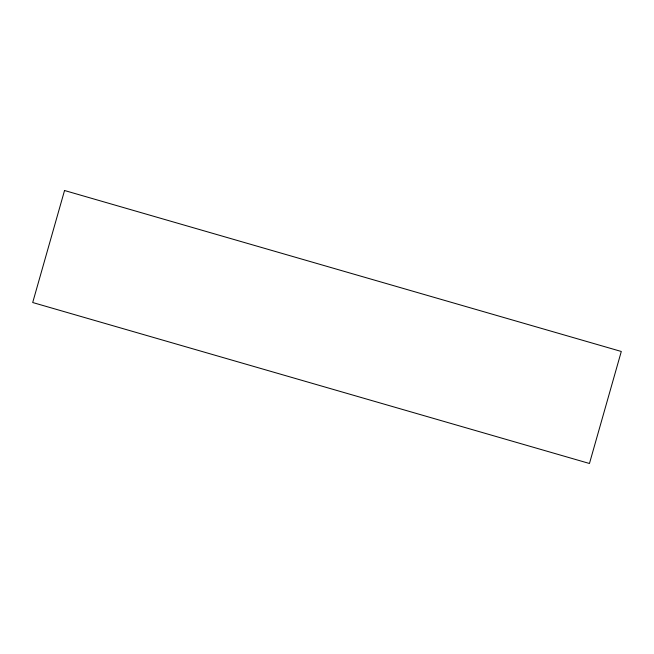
<?xml version="1.0" encoding="UTF-8"?>
<svg xmlns="http://www.w3.org/2000/svg" width="654" height="654" viewBox="0 0 654 654"><rect width="100%" height="100%" fill="white"/><g stroke="black" fill="none" stroke-linecap="round" stroke-linejoin="round"><path stroke-width="0.98" d="M64.542 190.51L32.7 302.524L589.458 463.49L621.3 351.476L64.542 190.51"/></g></svg>
